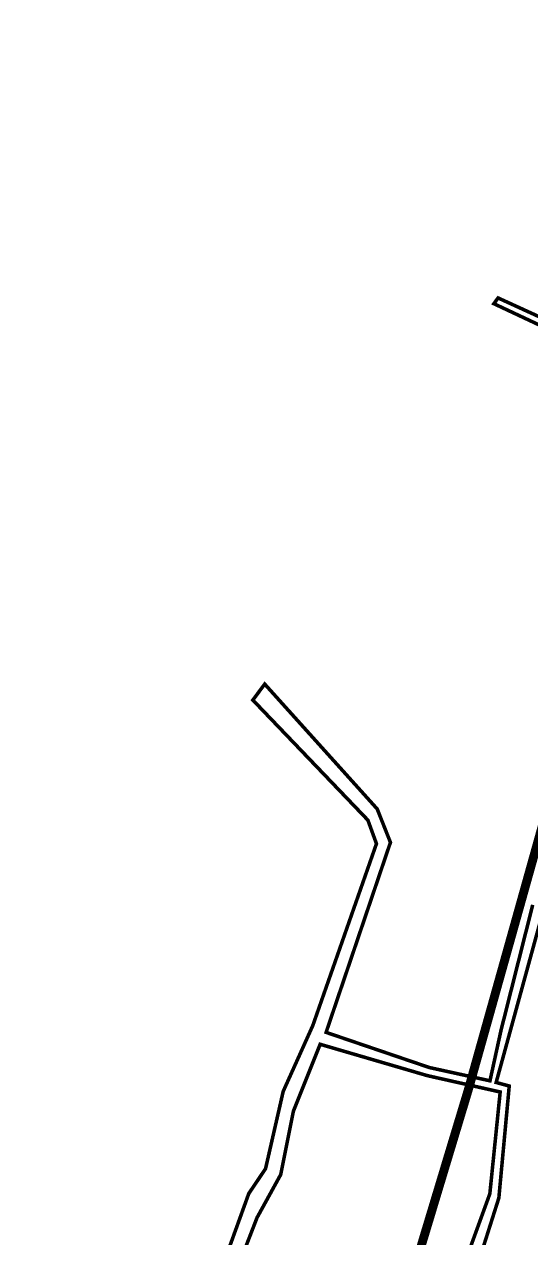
# Model space of a CAD drawing. Header units: metres. Extents: x 561401 to 594056, y 8460144 to 8508504.
# Drawn here: x 572998.8 to 573027.3, y 8478991.4 to 8479059.7 of the extents above; entities that cross this region are included whole.
import ezdxf

# ---------------------------------------------------------------- set-up
doc = ezdxf.new("R2010")
doc.units = ezdxf.units.M
doc.layers.add('1.1. DERECHO DE VIA', color=230, linetype='Continuous')
doc.layers.add('1.7 PIRCA DE PIEDRA', color=8, linetype='Continuous')

msp = doc.modelspace()

# ---------------------------------------------------------------- linework, layer by layer
at = {"layer": '1.1. DERECHO DE VIA', "color": 230, "linetype": 'Continuous', "lineweight": 40, "ltscale": 0.2, "const_width": 0.5}
msp.add_lwpolyline([(572984.47, 8478844.873), (572987.998, 8478864.558), (572991.957, 8478884.162), (572996.199, 8478903.706), (573000.673, 8478923.199), (573005.844, 8478942.505), (573011.903, 8478961.565), (573018.007, 8478980.611), (573023.781, 8478999.756), (573029.176, 8479019.014), (573034.292, 8479038.344), (573038.75, 8479057.84), (573042.462, 8479077.483), (573044.688, 8479097.337), (573045.382, 8479119.687), (573041.963, 8479139.094), (573034.714, 8479155.791)], dxfattribs=at)
at = {"layer": '1.7 PIRCA DE PIEDRA', "color": 64, "linetype": 'Continuous', "lineweight": -3, "const_width": 0.2}
for points in [[(573029.687, 8479041.889), (573025.215, 8479043.99), (573025.452, 8479044.313), (573029.864, 8479042.294)], [(573008.756, 8478986.49), (573011.431, 8478993.904), (573012.375, 8478995.306), (573013.369, 8478999.661), (573015.027, 8479003.349), (573018.613, 8479013.595), (573018.131, 8479014.922), (573011.661, 8479021.682), (573012.328, 8479022.581), (573018.655, 8479015.551), (573019.399, 8479013.669), (573015.78, 8479002.979), (573021.593, 8479000.998), (573024.996, 8479000.253), (573025.617, 8479003.092), (573027.402, 8479010.156)], [(573028.028, 8479009.958), (573025.344, 8479000.159), (573026.08, 8478999.959), (573025.496, 8478993.659), (573018.504, 8478971.602)], [(573023.309, 8478989.265), (573024.989, 8478993.894), (573025.571, 8478999.623), (573021.477, 8479000.543), (573015.446, 8479002.308), (573013.939, 8478998.536), (573013.227, 8478994.972), (573011.896, 8478992.549), (573009.596, 8478986.6)]]:
    msp.add_lwpolyline(points, dxfattribs=at)

doc.saveas('drawing.dxf')
